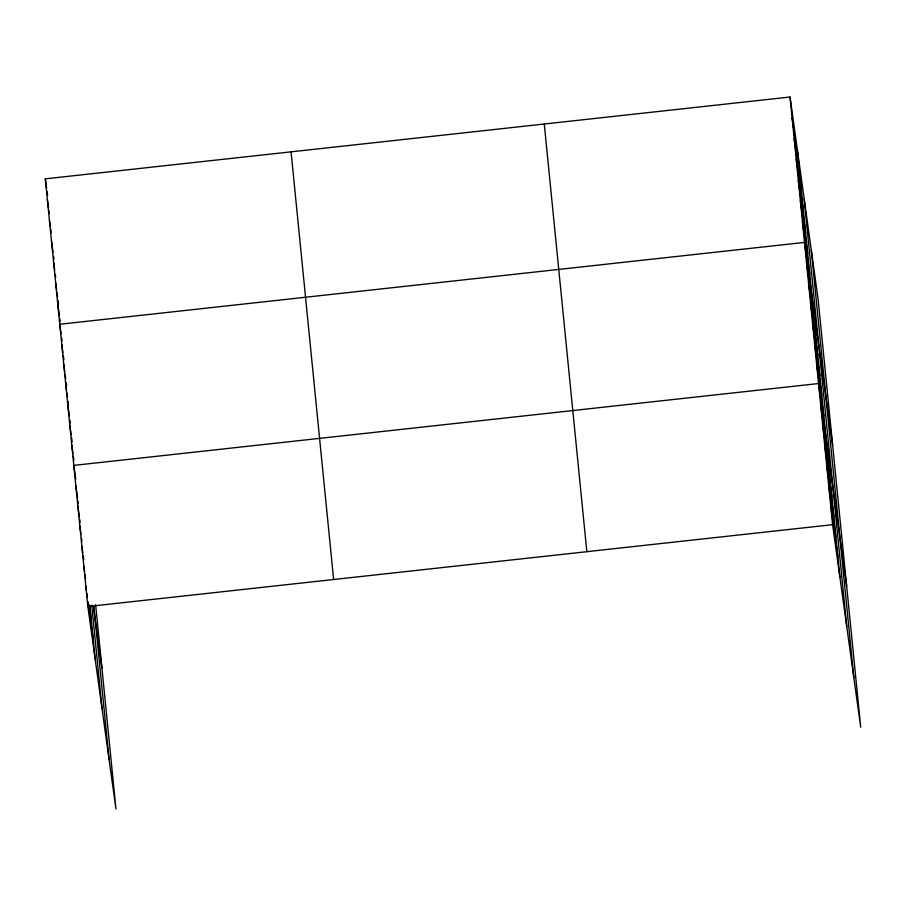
<?xml version="1.0" encoding="UTF-8"?>
<svg xmlns="http://www.w3.org/2000/svg" width="906" height="906" viewBox="0 0 906 906"><rect width="100%" height="100%" fill="white"/><g stroke="black" fill="none" stroke-linecap="round" stroke-linejoin="round"><path stroke-width="1.36" d="M95.628 604.687L115.957 808.99L87.859 606.522L45.3 178.844L790.043 97.01L818.141 299.478L860.7 727.156L832.603 524.676L790.043 97.01M87.859 606.522L832.603 524.676M792.104 117.78L799.409 170.396M794.177 138.55L801.482 191.177M796.238 159.32L803.543 211.947M798.311 180.101L805.615 232.717M800.372 200.872L807.676 253.487M802.444 221.642L809.749 274.269M832.603 444.891L804.517 242.412L59.773 324.257L61.121 333.952M806.521 262.581L813.826 315.197M808.526 282.74L815.83 335.356M810.53 302.898L817.835 355.526M812.535 323.068L819.839 375.684M814.551 343.227L821.844 395.843M816.555 363.385L823.848 416.013M846.657 586.023L818.56 383.544L73.816 465.39L75.742 479.24M820.564 403.714L827.869 456.33M822.569 423.872L829.873 476.488M824.573 444.031L831.878 496.658M826.589 464.2L833.882 516.816M828.594 484.359L835.898 536.975M830.598 504.517L837.903 557.145M45.3 178.844L46.648 188.539M47.033 191.313L47.61 195.47M47.372 199.626L48.516 207.927M48.901 210.702L49.286 213.465M49.434 220.396L50.204 225.934M50.589 228.697L51.166 232.853M51.506 241.166L53.035 252.242M53.613 256.398L53.998 259.173M53.567 261.936L54.722 270.248M55.3 274.405L55.685 277.168M55.64 282.706L56.602 289.637M56.987 292.4L57.554 296.556M58.131 300.713L58.516 303.487M57.701 303.487L59.434 315.945M59.819 318.719L60.204 321.483M61.699 338.108L62.072 340.871M61.778 344.416L62.933 352.728M63.318 355.492L63.896 359.648M63.782 364.586L64.745 371.505M65.13 374.269L65.708 378.425M66.285 382.581L66.67 385.356M65.787 384.744L66.557 390.282M66.942 393.057L67.52 397.202M68.097 401.358L68.482 404.133M67.803 404.903L69.332 415.979M69.909 420.135L70.294 422.909M69.807 425.061L71.155 434.755M71.54 437.53L72.106 441.686M71.812 445.231L72.967 453.532M73.352 456.307L73.93 460.463M93.284 605.672L101.914 667.858M75.821 485.548L77.554 498.017M77.939 500.78L78.324 503.555M77.837 505.718L79.366 516.794M79.751 519.557L80.136 522.332M79.841 525.876L80.996 534.189M81.563 538.334L81.948 541.109M81.846 546.035L82.808 552.966M83.193 555.729L83.771 559.885M83.85 566.205L84.62 571.743M85.005 574.506L85.583 578.662M89.23 604.97L91.155 618.821M85.855 586.363L86.432 590.519M86.817 593.283L87.395 597.439M87.973 601.595L93.159 638.979M811.278 250.022L853.837 677.699M804.2 199.082L846.77 626.748M797.337 149.626L839.907 577.303M544.28 124.009L586.839 551.686M291.064 151.834L333.635 579.512M93.85 606.318L109.094 759.545M91.733 605.095L102.027 708.594M89.819 605.378L95.164 659.149"/></g></svg>
